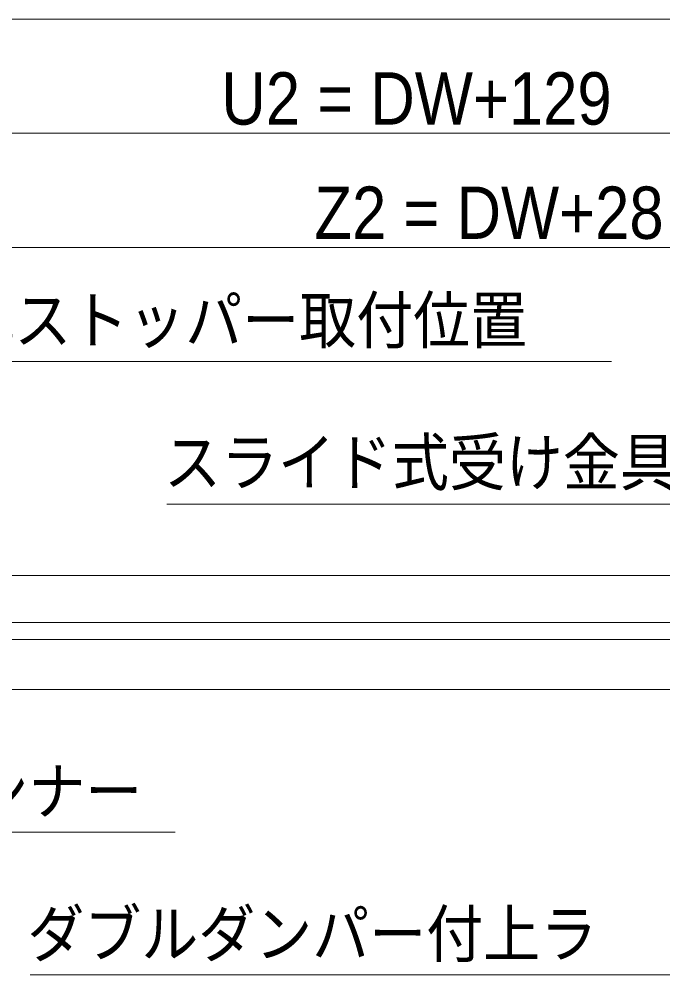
# Model space of a CAD drawing. Units: millimetres, scale not verified. Extents: x -6062 to 6062, y -3045 to 3045.
# Drawn here: x -1781 to -1329, y 120 to 790 of the extents above; entities that cross this region are included whole.
import ezdxf
from ezdxf.enums import TextEntityAlignment as Align

# ---------------------------------------------------------------- set-up
doc = ezdxf.new("R2010")
doc.units = ezdxf.units.MM
doc.header["$LTSCALE"] = 20
for name, color, linetype, lineweight in [('0-0_2寸法-1', 7, 'Continuous', 9), ('0-2_2寸法-3', 7, 'Continuous', 9), ('0-3_3一般', 7, 'Continuous', 9)]:
    doc.layers.add(name, color=color, linetype=linetype, lineweight=lineweight)
doc.styles.add('ＭＳ ゴシック', font='')
doc.styles.add('ＭＳ Ｐゴシック', font='')
doc.styles.get('ＭＳ ゴシック').set_extended_font_data('MS Gothic')
doc.styles.get('ＭＳ Ｐゴシック').set_extended_font_data('MS PGothic')

# ---------------------------------------------------------------- blocks, each defined once
blk = doc.blocks.new('グループ-146')
at = {"layer": '0-3_3一般'}
for p, q in [((-75990, 8000), (19030, 8000)), ((19030, 7340), (-75990, 7340)), ((-4960, 7100), (19040, 7100)), ((-4640, 6400), (18720, 6400))]:
    blk.add_line(p, q, dxfattribs=at)
blk = doc.blocks.new('グループ-147')
at = {"layer": '0-3_3一般'}
blk.add_line((-77696.5, 8000), (20903.5, 8000), dxfattribs=at)
blk = doc.blocks.new('グループ-148')
at = {"layer": '0-3_3一般'}
for name in ['グループ-147', 'グループ-146']:
    blk.add_blockref(name, (0, 0), dxfattribs=at)

msp = doc.modelspace()

# ---------------------------------------------------------------- linework, layer by layer
at = {"layer": '0-0_2寸法-1'}
for p, q in [((-5574.79, 790), (-841.21, 790)), ((-2151.79, 710), (-848.21, 710)), ((-2050.79, 630), (-848.21, 630))]:
    msp.add_line(p, q, dxfattribs=at)
at = {"layer": '0-2_2寸法-3'}
for points in [[(-2073.5, 391.8), (-1982.17, 550), (-1365.38, 550)], [(-1677.37, 450), (-1075.45, 450), (-902.24, 550)], [(-1671.44, 220), (-1897.36, 220), (-1985.6, 372.84)], [(-1773.06, 120), (-1174.22, 120), (-1027.98, 373.3)]]:
    msp.add_lwpolyline(points, dxfattribs=at)

# ---------------------------------------------------------------- block references
at = {"layer": '0-3_3一般', "xscale": 0.05, "yscale": 0.05}
msp.add_blockref('グループ-148', (-1787.5, 0), dxfattribs=at)

# ---------------------------------------------------------------- texts
at = {"layer": '0-0_2寸法-1', "style": 'ＭＳ Ｐゴシック', "width": 0.9}
for s, p in [('U2 = DW+129', (-1639.08, 705.04)), ('Z2 = DW+28', (-1573.81, 624.94))]:
    msp.add_text(s, height=36.69, dxfattribs=at).set_placement(p, align=Align.BOTTOM_LEFT)
at = {"layer": '0-2_2寸法-3', "style": 'ＭＳ ゴシック', "width": 0.9}
for s, p in [('スライド式ストッパー取付位置', (-1984.09, 552.97)), ('スライド式受け金具取付位置', (-1679.3, 453.34)), ('上ランナー', (-1894.33, 222.77)), ('ダブルダンパー付上ラ', (-1775.16, 122.77))]:
    msp.add_text(s, height=32.55, dxfattribs=at).set_placement(p, align=Align.BOTTOM_LEFT)

doc.saveas('drawing.dxf')
